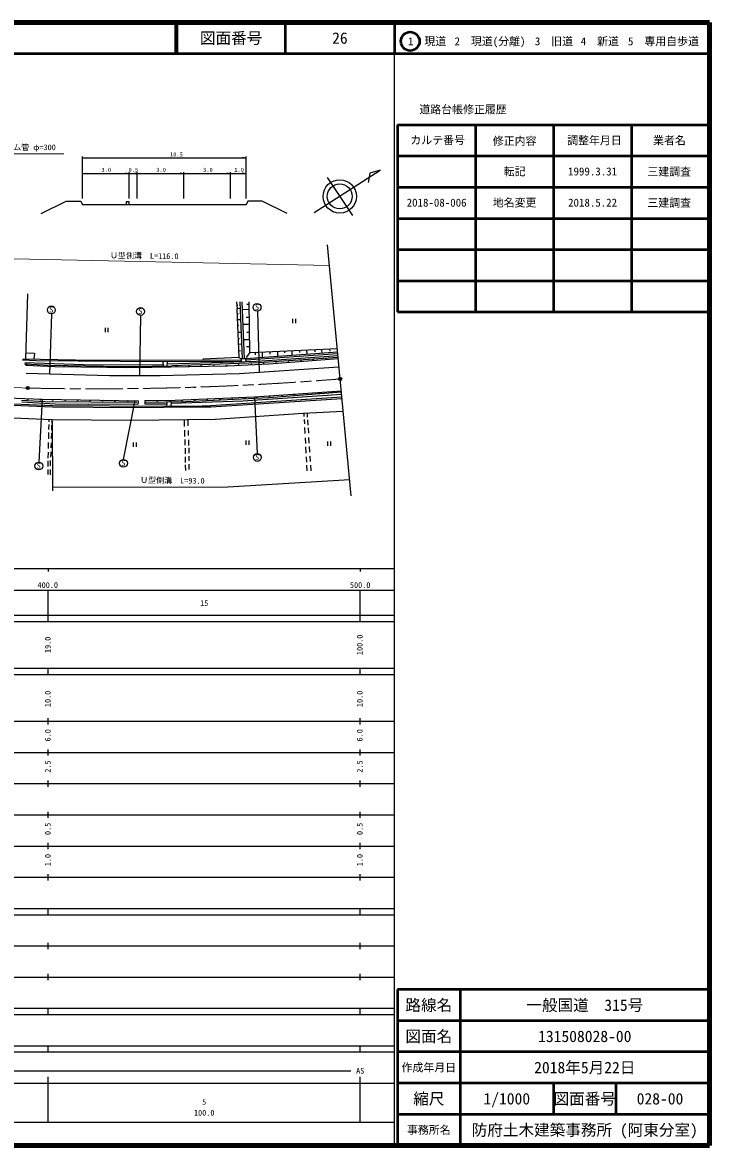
# Model space of a CAD drawing. Units: millimetres, scale not verified. Extents: x 40000 to 680000, y 20000 to 380000.
# Drawn here: x 459724 to 680000, y 20000 to 380000 of the extents above; entities that cross this region are included whole.
import ezdxf
from ezdxf.enums import TextEntityAlignment as Align

# ---------------------------------------------------------------- set-up
doc = ezdxf.new("R2010")
doc.units = ezdxf.units.MM
doc.header["$LTSCALE"] = 1000
doc.header["$PDMODE"] = 32
doc.header["$PDSIZE"] = 500
doc.linetypes.add('CHAIN', pattern=[18.5, 12, -1.5, 3.5, -1.5])
for name, color, linetype, lineweight in [('M-BGD', 7, 'Continuous', 25), ('M-BMK', 2, 'CHAIN', 13), ('M-BMK-SRVR', 3, 'Continuous', 25), ('M-STR-HTXT', 7, 'Continuous', 13), ('M-TTL', 2, 'Continuous', 140), ('M-TTL-BAND', 7, 'Continuous', 25), ('M-TTL-FRAM', 2, 'Continuous', 50), ('M-TTL-LINE', 7, 'Continuous', 50)]:
    doc.layers.add(name, color=color, linetype=linetype, lineweight=lineweight)
doc.layers.add('M-OTRS', color=6, linetype='Continuous')
doc.layers.add('M-TTL-TXT', color=7, linetype='Continuous')
doc.styles.add('ＭＳ ゴシック', font='')
doc.styles.get('ＭＳ ゴシック').set_extended_font_data('MS Gothic')

msp = doc.modelspace()

# ---------------------------------------------------------------- linework, layer by layer
at = {"layer": 'M-BGD'}
for p, q in [((478948, 323521), (478948, 337021)), ((478948, 336521), (480129, 336729)), ((531448, 336521), (478948, 336521)), ((531448, 336521), (530266, 336729)), ((531448, 323521), (531448, 337021)), ((478948, 331521), (480129, 331729)), ((493948, 331521), (478948, 331521)), ((493948, 331521), (492766, 331729)), ((493948, 323521), (493948, 332021)), ((493948, 331521), (494686, 331651)), ((496448, 331521), (493948, 331521)), ((496448, 331521), (495709, 331651)), ((496448, 323521), (496448, 332021)), ((496448, 331521), (497629, 331729)), ((511448, 331521), (496448, 331521)), ((511448, 331521), (510266, 331729)), ((511448, 323521), (511448, 332021)), ((511448, 331521), (512629, 331729)), ((526448, 331521), (511448, 331521)), ((526448, 331521), (525266, 331729)), ((526448, 323521), (526448, 332021)), ((526448, 331521), (527629, 331729)), ((531448, 331521), (526448, 331521)), ((531448, 331521), (530266, 331729)), ((553288, 319073), (574378, 332624)), ((571049, 331739), (570542, 328731)), ((574378, 332624), (571049, 331739)), ((557397, 330327), (565505, 318174)), ((465765, 318774), (473783, 322706)), ((473783, 322706), (478440, 322706)), ((478440, 322706), (478948, 321521)), ((493948, 321521), (478948, 321521)), ((493948, 322521), (492948, 322521)), ((492948, 322521), (492948, 321521)), ((493948, 321521), (493948, 322521)), ((496448, 321521), (493948, 321521)), ((511448, 321521), (496448, 321521)), ((526448, 321521), (511448, 321521)), ((531448, 321521), (526448, 321521)), ((531956, 322706), (531448, 321521)), ((536613, 322706), (531956, 322706)), ((544631, 318774), (536613, 322706)), ((461290, 293046), (460698, 272218)), ((528346, 290421), (528516, 288220)), ((528431, 289405), (528770, 289405)), ((528516, 288220), (528431, 288050)), ((528431, 288050), (529108, 272641)), ((529532, 288304), (528516, 288220)), ((529447, 290421), (530212, 272156)), ((530040, 290421), (530806, 272196)), ((531648, 289659), (532326, 289659)), ((532326, 290421), (532495, 274080)), ((468985, 286609), (468406, 267262)), ((497602, 286089), (497274, 266714)), ((528939, 286611), (528516, 286526)), ((528600, 284833), (529701, 284833)), ((532326, 287966), (530124, 287881)), ((531394, 285510), (532326, 285510)), ((535071, 287453), (535665, 267821)), ((546283, 285042), (546283, 283642)), ((547333, 283642), (547333, 285042)), ((486200, 282076), (486200, 280676)), ((487250, 280676), (487250, 282076)), ((529108, 282886), (528685, 282801)), ((532410, 283140), (530378, 283140)), ((528770, 280769), (529870, 280769)), ((528854, 278737), (529278, 278737)), ((530548, 278398), (532410, 278398)), ((531648, 280769), (532410, 280769)), ((460698, 274080), (463576, 273996)), ((463576, 273996), (463407, 272133)), ((530040, 276874), (528939, 276790)), ((529616, 274758), (529024, 274673)), ((560781, 274341), (531289, 272131)), ((560837, 273752), (531310, 271710)), ((532495, 274080), (531394, 272556)), ((531564, 276112), (532410, 276112)), ((535204, 274250), (532495, 274080)), ((534358, 274165), (534358, 273488)), ((535289, 274165), (535204, 274250)), ((560685, 275354), (535289, 274165)), ((536559, 274250), (536559, 272556)), ((539014, 274339), (539014, 273657)), ((541470, 274504), (541470, 272980)), ((543756, 274588), (543756, 274080)), ((546042, 274673), (546126, 273318)), ((548497, 274758), (548497, 274250)), ((550783, 274842), (550868, 273657)), ((553408, 275012), (553408, 274419)), ((555609, 275096), (555694, 273996)), ((558198, 275238), (558234, 274673)), ((459766, 271879), (464169, 271625)), ((459851, 272218), (482372, 271710)), ((460359, 270524), (468487, 270186)), ((460444, 270948), (482372, 270270)), ((460867, 270948), (460782, 270016)), ((464169, 271625), (504555, 271286)), ((468487, 270186), (491516, 269762)), ((482372, 271710), (529870, 271879)), ((482372, 270270), (504809, 270355)), ((504555, 271286), (529884, 271455)), ((504724, 271202), (504809, 269847)), ((506079, 271286), (505994, 269847)), ((534612, 271371), (506079, 270440)), ((535543, 270863), (507603, 269932)), ((517678, 272048), (517509, 271879)), ((529024, 272556), (517678, 272048)), ((529108, 272641), (529024, 272556)), ((529108, 272641), (529870, 272133)), ((531283, 272229), (529870, 272133)), ((529870, 272133), (529889, 271217)), ((531283, 272229), (531345, 271264)), ((539776, 271625), (534612, 271371)), ((560950, 272562), (535543, 270863)), ((560893, 273158), (539776, 271625)), ((487622, 266714), (460867, 267476)), ((503878, 266714), (487622, 266714)), ((491516, 269762), (495157, 269678)), ((495157, 269678), (507603, 269932)), ((529193, 267392), (503878, 266714)), ((561112, 269508), (529193, 267392)), ((514715, 263074), (515223, 263074)), ((466056, 259207), (464965, 239072)), ((538760, 259687), (512090, 258417)), ((562154, 259864), (520134, 257062)), ((562202, 259353), (520134, 256724)), ((534137, 259969), (534932, 241811)), ((562065, 260795), (538422, 259094)), ((562001, 261475), (538760, 259687)), ((469418, 257147), (426746, 258840)), ((469334, 256724), (426746, 258502)), ((459428, 258925), (467048, 258502)), ((459512, 258417), (470180, 257740)), ((467048, 258502), (496342, 258248)), ((495326, 256470), (469334, 256724)), ((505910, 256893), (469418, 257147)), ((470180, 257740), (480764, 257655)), ((496766, 257570), (480764, 257655)), ((495753, 258772), (492029, 239933)), ((514546, 256639), (495326, 256470)), ((496850, 258756), (496766, 257570)), ((498967, 258778), (498967, 257740)), ((512090, 258417), (498967, 258163)), ((498967, 257740), (505963, 257740)), ((505998, 258299), (505910, 256893)), ((514546, 256893), (505910, 256893)), ((507363, 258326), (507264, 256893)), ((530463, 258586), (507349, 257824)), ((520134, 257062), (514546, 256893)), ((520134, 256724), (514546, 256639)), ((535035, 258925), (530463, 258586)), ((538422, 259094), (535035, 258925)), ((469164, 252660), (428524, 254353)), ((468148, 252660), (468148, 251982)), ((469164, 252236), (469115, 251523)), ((469249, 252660), (469164, 252660)), ((469164, 252660), (469164, 252236)), ((469249, 252660), (469164, 252660)), ((494564, 252406), (469249, 252660)), ((469418, 229884), (469334, 252152)), ((494564, 252406), (494395, 252152)), ((521573, 252744), (494564, 252406)), ((511582, 252575), (511582, 250458)), ((512768, 252575), (512768, 250712)), ((549767, 254607), (521573, 252744)), ((562588, 255286), (549767, 254607)), ((549936, 254522), (549936, 253676)), ((550021, 252744), (550106, 251305)), ((551037, 254692), (551037, 253506)), ((551122, 252575), (551206, 250966)), ((468148, 251136), (468064, 249527)), ((468064, 248596), (468064, 246564)), ((468995, 250966), (468995, 249358)), ((511667, 249358), (511667, 247241)), ((512852, 249188), (512852, 247580)), ((550106, 250120), (550275, 248257)), ((551291, 250035), (551376, 248342)), ((467979, 245378), (467979, 243431)), ((468910, 245294), (468826, 243685)), ((468995, 248342), (468910, 246648)), ((495186, 245320), (495186, 243920)), ((496236, 243920), (496236, 245320)), ((511752, 246310), (511752, 244532)), ((512937, 246225), (512937, 244447)), ((531354, 246031), (531354, 244631)), ((532404, 244631), (532404, 246031)), ((550360, 246818), (550444, 245040)), ((551460, 246987), (551545, 245124)), ((557568, 245675), (557568, 244275)), ((558618, 244275), (558618, 245675)), ((467979, 242246), (467894, 240383)), ((468826, 242330), (468741, 240637)), ((511836, 243516), (511836, 241738)), ((513022, 243600), (513022, 241907)), ((550444, 243939), (550614, 241907)), ((551630, 244108), (551799, 242246)), ((467894, 239452), (467810, 237674)), ((468656, 239621), (468656, 237928)), ((511836, 240722), (511921, 238944)), ((511921, 238182), (512006, 236404)), ((513022, 240976), (513106, 239452)), ((513106, 238436), (513106, 236658)), ((550698, 240722), (550783, 239028)), ((550783, 238097), (550868, 236319)), ((551884, 240976), (551968, 239282)), ((552053, 238097), (552138, 236319)), ((467810, 236658), (467810, 235049)), ((468572, 236658), (468572, 234964)), ((564666, 233375), (525552, 231070))]:
    msp.add_line(p, q, dxfattribs=at)
for points in [[(560984, 272196), (538724, 270498), (525468, 269847), (495157, 269254), (470076, 269601), (460782, 270016)], [(269605, 267476), (309820, 265584), (429877, 260666), (466056, 259207), (496850, 258756)], [(498967, 258778), (508704, 258925), (534137, 259969), (561961, 261895)]]:
    msp.add_lwpolyline(points, dxfattribs=at)
for centre, radius in [((561450, 324245), 5351), ((561450, 324245), 4000), ((468973, 287859), 1250), ((497576, 287339), 1250), ((534944, 288697), 1250), ((535005, 240563), 1250), ((464965, 237822), 1250), ((492102, 238685), 1250)]:
    msp.add_circle(centre, radius, dxfattribs=at)
for centre, start, end in [((461080, 269947), 10.12096, 164.76019), ((465076, 269768), 10.12096, 164.76019), ((525066, 269783), 13.80055, 168.43978), ((529063, 269967), 15.49308, 170.13231), ((533059, 270164), 15.49308, 170.13231), ((537054, 270360), 15.49308, 170.13231), ((541046, 270619), 17.04195, 171.68119), ((545035, 270923), 17.04195, 171.68119), ((549023, 271227), 17.04195, 171.68119), ((553012, 271532), 17.04195, 171.68119), ((557000, 271836), 17.04195, 171.68119), ((469072, 269589), 10.12096, 164.76019), ((473072, 269503), 11.88874, 166.52797), ((477072, 269448), 11.88874, 166.52797), ((481071, 269393), 11.88874, 166.52797), ((485071, 269337), 11.88874, 166.52797), ((489071, 269282), 11.88874, 166.52797), ((493070, 269227), 11.88874, 166.52797), ((497071, 269236), 13.80055, 168.43978), ((501071, 269314), 13.80055, 168.43978), ((505070, 269392), 13.80055, 168.43978), ((509069, 269470), 13.80055, 168.43978), ((513068, 269548), 13.80055, 168.43978), ((517068, 269626), 13.80055, 168.43978), ((521067, 269705), 13.80055, 168.43978), ((461436, 259450), 190.37144, 345.01067), ((465433, 259289), 190.37144, 345.01067), ((518955, 259402), 195.03201, 349.67124), ((522952, 259566), 195.03201, 349.67124), ((526948, 259731), 195.03201, 349.67124), ((530945, 259895), 195.03201, 349.67124), ((534939, 260081), 196.63862, 351.27785), ((538929, 260357), 196.63862, 351.27785), ((542920, 260634), 196.63862, 351.27785), ((546910, 260910), 196.63862, 351.27785), ((550900, 261186), 196.63862, 351.27785), ((554891, 261462), 196.63862, 351.27785), ((558881, 261738), 196.63862, 351.27785), ((469431, 259214), 191.83976, 346.47899), ((473430, 259156), 191.83976, 346.47899), ((477430, 259097), 191.83976, 346.47899), ((481430, 259038), 191.83976, 346.47899), ((485429, 258980), 191.83976, 346.47899), ((489429, 258921), 191.83976, 346.47899), ((493428, 258862), 191.83976, 346.47899), ((502966, 258895), 193.5459, 348.18513), ((506965, 258955), 193.5459, 348.18513), ((510962, 259074), 195.03201, 349.67124), ((514958, 259238), 195.03201, 349.67124)]:
    msp.add_arc(centre, 256, start, end, dxfattribs=at)
at = {"layer": 'M-BMK'}
msp.add_line((361437, 267399), (461404, 262804), dxfattribs=at)
msp.add_arc((483145, 1235175), 972614, 268.71915, 274.62659, dxfattribs=at)
at = {"layer": 'M-BMK-SRVR'}
for p, q in [((561597, 265730), (557525, 308675)), ((565152, 228252), (561597, 265730))]:
    msp.add_line(p, q, dxfattribs=at)
for centre in [(461404, 262804), (561597, 265730)]:
    msp.add_circle(centre, 500, dxfattribs=at)
for p in [(461404, 262804), (561597, 265730)]:
    msp.add_point(p, dxfattribs=at)
at = {"layer": 'M-OTRS'}
msp.add_point((561597, 265730), dxfattribs=at)
at = {"layer": 'M-STR-HTXT'}
for p, q in [((448252, 337919), (472985, 337919)), ((444977, 304434), (558149, 302105)), ((525552, 231070), (469414, 231070))]:
    msp.add_line(p, q, dxfattribs=at)
at = {"layer": 'M-TTL'}
for p, q in [((680000, 380000), (40000, 380000)), ((680000, 20000), (680000, 380000)), ((40000, 20000), (680000, 20000))]:
    msp.add_line(p, q, dxfattribs=at)
at = {"layer": 'M-TTL-BAND'}
for p, q in [((579000, 20000), (579000, 370000)), ((40000, 205000), (579000, 205000)), ((468000, 205000), (468000, 204000)), ((568000, 205000), (568000, 204000)), ((68000, 198000), (579000, 198000)), ((468000, 188000), (468000, 198000)), ((568000, 188000), (568000, 198000)), ((40000, 190000), (579000, 190000)), ((40000, 188000), (579000, 188000)), ((40000, 173000), (579000, 173000)), ((468000, 171000), (468000, 173000)), ((568000, 171000), (568000, 173000)), ((40000, 171000), (579000, 171000)), ((40000, 156000), (579000, 156000)), ((468000, 155000), (468000, 157000)), ((568000, 155000), (568000, 157000)), ((46000, 146000), (579000, 146000)), ((468000, 145000), (468000, 147000)), ((568000, 145000), (568000, 147000)), ((468000, 135000), (468000, 137000)), ((568000, 135000), (568000, 137000)), ((52000, 136000), (579000, 136000)), ((46000, 126000), (579000, 126000)), ((468000, 125000), (468000, 127000)), ((568000, 125000), (568000, 127000)), ((52000, 116000), (579000, 116000)), ((468000, 115000), (468000, 117000)), ((568000, 115000), (568000, 117000)), ((46000, 106000), (579000, 106000)), ((468000, 105000), (468000, 107000)), ((568000, 105000), (568000, 107000)), ((40000, 96000), (579000, 96000)), ((40000, 94000), (579000, 94000)), ((468000, 94000), (468000, 96000)), ((568000, 94000), (568000, 96000)), ((49000, 84000), (579000, 84000)), ((468000, 83000), (468000, 85000)), ((568000, 83000), (568000, 85000)), ((40000, 74000), (579000, 74000)), ((468000, 73000), (468000, 75000)), ((568000, 73000), (568000, 75000)), ((40000, 64000), (579000, 64000)), ((40000, 62000), (579000, 62000)), ((468000, 62000), (468000, 64000)), ((568000, 62000), (568000, 64000)), ((40000, 52000), (579000, 52000)), ((468000, 50000), (468000, 52000)), ((568000, 50000), (568000, 52000)), ((40000, 50000), (579000, 50000)), ((71000, 44000), (565000, 44000)), ((40000, 40000), (579000, 40000)), ((468000, 27500), (468000, 42000)), ((568000, 27500), (568000, 42000)), ((68000, 27500), (579000, 27500))]:
    msp.add_line(p, q, dxfattribs=at)
at = {"layer": 'M-TTL-FRAM'}
for p, q in [((580000, 347197), (580000, 287197)), ((580000, 347197), (680000, 347197)), ((580000, 287197), (680000, 287197)), ((680000, 70000), (580000, 70000)), ((580000, 70000), (580000, 20000))]:
    msp.add_line(p, q, dxfattribs=at)
at = {"layer": 'M-TTL-LINE'}
for p, q in [((508747, 380000), (508747, 370000)), ((509247, 380000), (509247, 370000)), ((543997, 380000), (543997, 370000)), ((579000, 380000), (579000, 370000)), ((40000, 370000), (680000, 370000)), ((605000, 347197), (605000, 287197)), ((630000, 347197), (630000, 287197)), ((655000, 347197), (655000, 287197)), ((580000, 337197), (680000, 337197)), ((580000, 327197), (680000, 327197)), ((580000, 317197), (680000, 317197)), ((580000, 307197), (680000, 307197)), ((580000, 297197), (680000, 297197)), ((600000, 70000), (600000, 20000)), ((680000, 60000), (580000, 60000)), ((680000, 50000), (580000, 50000)), ((680000, 40000), (580000, 40000)), ((630000, 40000), (630000, 30000)), ((650000, 40000), (650000, 30000)), ((680000, 30000), (580000, 30000))]:
    msp.add_line(p, q, dxfattribs=at)
msp.add_circle((584031, 373958), 3000, dxfattribs=at)

# ---------------------------------------------------------------- texts
at = {"layer": 'M-BGD', "style": 'ＭＳ ゴシック'}
for s, height, p in [('10.5', 1320, (507027, 336658)), ('3.0', 1320, (485051, 331707)), ('0.5', 1320, (493728, 331707)), ('3.0', 1320, (502624, 331707)), ('3.0', 1320, (517624, 331707)), ('1.0', 1320, (527630, 331707)), ('S', 1833, (468295, 286485)), ('S', 1833, (496897, 285965)), ('S', 1833, (534265, 287323)), ('S', 1833, (534326, 239190)), ('S', 1833, (464287, 236448)), ('S', 1833, (491423, 237311))]:
    msp.add_text(s, height=height, dxfattribs=at).set_placement(p, align=Align.BOTTOM_LEFT)
at = {"layer": 'M-STR-HTXT', "style": 'ＭＳ ゴシック'}
msp.add_text('ヒューム管 φ=300', height=1833, dxfattribs=at).set_placement((449044, 338520), align=Align.BOTTOM_LEFT)
for s, p in [('Ｕ型側溝\u3000L=116.0', (487754, 303893)), ('Ｕ型側溝\u3000L=93.0', (497434, 231864))]:
    msp.add_text(s, height=1833, rotation=359.248, dxfattribs=at).set_placement(p, align=Align.BOTTOM_LEFT)
at = {"layer": 'M-TTL-BAND', "style": 'ＭＳ ゴシック'}
for s, p in [('400.0', (467844, 198195)), ('500.0', (568000, 198195)), ('15', (518000, 192405)), ('AS', (568000, 42500)), ('5', (518000, 32523)), ('100.0', (518000, 29033))]:
    msp.add_text(s, height=1833, dxfattribs=at).set_placement(p, align=Align.BOTTOM_CENTER)
for s, p in [('19.0', (469309, 180500)), ('100.0', (569309, 180500)), ('10.0', (469309, 163174)), ('10.0', (569309, 163174)), ('6.0', (469309, 151500)), ('6.0', (569309, 151500)), ('2.5', (469309, 141500)), ('2.5', (569309, 141500)), ('0.5', (469309, 121500)), ('0.5', (569309, 121500)), ('1.0', (469309, 111500)), ('1.0', (569309, 111500))]:
    msp.add_text(s, height=1833, rotation=90, dxfattribs=at).set_placement(p, align=Align.BOTTOM_CENTER)
at = {"layer": 'M-TTL-TXT', "style": 'ＭＳ ゴシック'}
for s, height, p in [('図面番号', 3666, (526622, 375000)), ('26', 3666, (561497, 375000)), ('1\u3000現道', 2566, (589448, 373958)), ('2\u3000現道(分離)', 2566, (609619, 373958)), ('3\u3000旧道', 2566, (630121, 373958)), ('4\u3000新道', 2566, (644824, 373958)), ('5\u3000専用自歩道', 2566, (665228, 373958)), ('道路台帳修正履歴', 2566, (600968, 352113)), ('カルテ番号', 2566, (592839, 342277)), ('修正内容', 2566, (617509, 342023)), ('調整年月日', 2566, (643089, 342197)), ('業者名', 2566, (667134, 342197)), ('転記', 2566, (617500, 332245)), ('1999.3.31', 2566, (642500, 332245)), ('三建調査', 2566, (667077, 332189)), ('2018-08-006', 2566, (592500, 322245)), ('地名変更', 2566, (617500, 322245)), ('2018.5.22', 2566, (642500, 322245)), ('三建調査', 2566, (667077, 322189)), ('路線名', 3666, (590000, 65000)), ('路線名', 3666, (590000, 65000)), ('一般国道\u3000315号', 3666, (640000, 65000)), ('図面名', 3666, (590000, 55000)), ('図面名', 3666, (590000, 55000)), ('131508028-00', 3666, (640000, 55000)), ('2018年5月22日', 3666, (640000, 45000)), ('作成年月日', 2566, (590000, 45000)), ('作成年月日', 2566, (590000, 45000)), ('縮尺', 3666, (590000, 35000)), ('縮尺', 3666, (590000, 35000)), ('1/1000', 3666, (615000, 35000)), ('図面番号', 3666, (640000, 35000)), ('図面番号', 3666, (640000, 35000)), ('028-00', 3666, (664125, 35000)), ('事務所名', 2566, (590000, 25000)), ('事務所名', 2566, (590000, 25000)), ('防府土木建築事務所 (阿東分室)', 3666, (640000, 25000))]:
    msp.add_text(s, height=height, dxfattribs=at).set_placement(p, align=Align.MIDDLE_CENTER)

doc.saveas('drawing.dxf')
